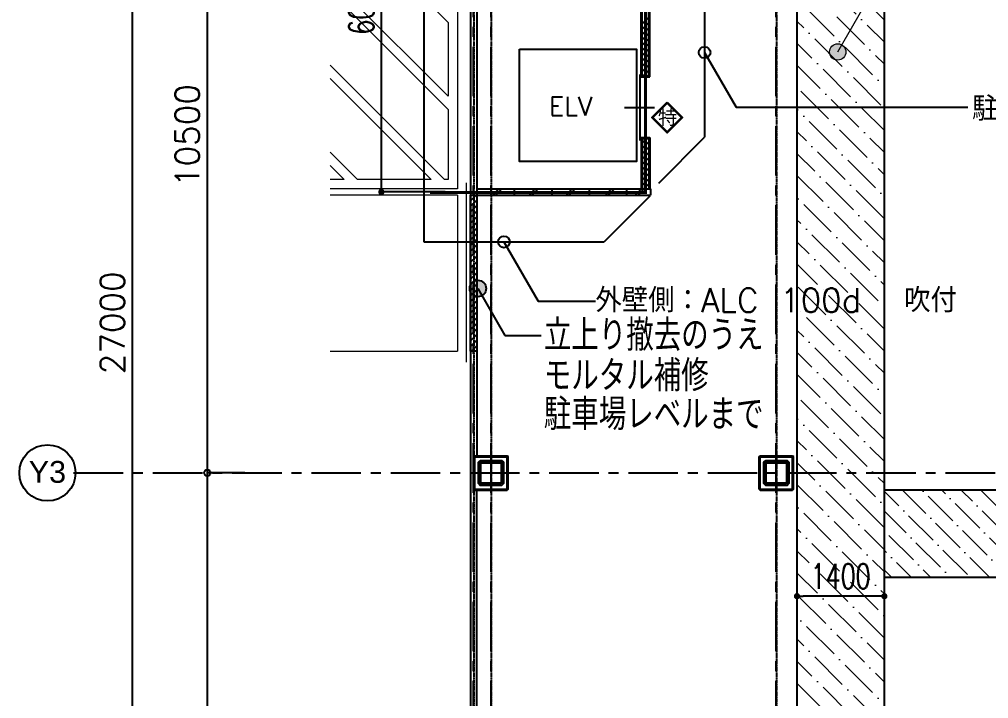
# Model space of a CAD drawing. Extents: x -13593 to 81190, y 1816 to 57492.
# Drawn here: x 10523 to 26053, y 23680 to 34561 of the extents above; entities that cross this region are included whole.
import ezdxf
from ezdxf.enums import TextEntityAlignment as Align

# ---------------------------------------------------------------- set-up
doc = ezdxf.new("R2010")
doc.units = 0
doc.header["$LTSCALE"] = 12.7
doc.header["$MEASUREMENT"] = 0
doc.header["$PDMODE"] = 1
doc.header["$PDSIZE"] = -2
doc.linetypes.add('CENTER', pattern=[2, 1.25, -0.25, 0.25, -0.25])
doc.layers.get('0').update_dxf_attribs({"linetype": 'CONTINUOUS'})
doc.layers.get('DEFPOINTS').update_dxf_attribs({"color": 1, "linetype": 'CONTINUOUS'})
for name, color, linetype in [('0-6', 7, 'CONTINUOUS'), ('2-3', 7, 'CONTINUOUS'), ('80_SHELL_TEXT', 7, 'CONTINUOUS'), ('92 設備記述', 3, 'CONTINUOUS'), ('__-1', 7, 'CONTINUOUS'), ('A_寸法', 9, 'CONTINUOUS'), ('A_建築（下図）', 8, 'CONTINUOUS'), ('A_機械基礎', 7, 'CONTINUOUS'), ('A_通り芯', 8, 'CENTER'), ('A_通芯', 8, 'CONTINUOUS'), ('G0-MOJI', 7, 'CONTINUOUS'), ('歩行者通路', 1, 'CONTINUOUS')]:
    doc.layers.add(name, color=color, linetype=linetype)
doc.layers.add('改修範囲', color=1, linetype='CONTINUOUS', lineweight=9, true_color=0xff0000)
doc.layers.add('改修記述', color=1, linetype='CONTINUOUS', lineweight=9, true_color=0xff0000)
doc.styles.add('ARIAL', font='arial.ttf', dxfattribs={"bigfont": 'Arial'})
doc.styles.add('Dim', font='simplex.shx', dxfattribs={"width": 0.7, "bigfont": 'extfont2.shx'})
doc.styles.get("Standard").update_dxf_attribs({"font": 'txt', "bigfont": 'BIGFONT.SHX'})
doc.styles.add('Standard-A', font='romans.shx', dxfattribs={"bigfont": 'extfont2.shx'})
doc.styles.add('丸ゴチック', font='HGRSMP.TTF')
doc.dimstyles.new('1-200', dxfattribs={"dimscale": 200, "dimtxt": 3, "dimasz": 1, "dimexe": 1, "dimexo": 1, "dimgap": 1, "dimtad": 1, "dimdec": 0, "dimtxsty": 'Dim', "dimblk": 'DOT', "dimcen": 2.5, "dimadec": 0, "dimazin": 0, "dimtfac": 1, "dimtdec": 0, "dimtix": 1, "dimtmove": 2, "dimatfit": 3, "dimldrblk": '引出線', "dimfxl": 1, "dimlwd": -1, "dimlwe": -1, "dimarcsym": 0})

# ---------------------------------------------------------------- blocks, each defined once
blk = doc.blocks.new('___-42')
at = {"layer": '__-1', "color": 0, "linetype": 'Continuous'}
for p, q in [((-5501.509, 4450.621), (-5504.509, 4450.621)), ((-5504.509, 4394.371), (-5504.509, 4450.621)), ((-5501.509, 4394.371), (-5504.509, 4394.371))]:
    blk.add_line(p, q, dxfattribs=at)
for centre in [(-5504.509, 4450.621), (-5504.509, 4394.371)]:
    blk.add_circle(centre, 0.25, dxfattribs=at)
at = {"layer": '__-1', "color": 0}
blk.add_text('11250', height=1.9228, rotation=90, dxfattribs=at).set_placement((-5507.078, 4419.143), align=Align.TOP_LEFT)
blk = doc.blocks.new('___-43')
at = {"layer": '__-1', "color": 0, "linetype": 'Continuous'}
for p, q in [((-5501.509, 4503.121), (-5504.509, 4503.121)), ((-5504.509, 4450.621), (-5504.509, 4503.121)), ((-5501.509, 4450.621), (-5504.509, 4450.621))]:
    blk.add_line(p, q, dxfattribs=at)
for centre in [(-5504.509, 4503.121), (-5504.509, 4450.621)]:
    blk.add_circle(centre, 0.25, dxfattribs=at)
at = {"layer": '__-1', "color": 0}
blk.add_text('10500', height=1.9228, rotation=90, dxfattribs=at).set_placement((-5507.078, 4473.518), align=Align.TOP_LEFT)
blk = doc.blocks.new('___-45')
at = {"layer": '__-1', "color": 0, "linetype": 'Continuous'}
for p, q in [((-5507.509, 4529.371), (-5510.509, 4529.371)), ((-5510.509, 4394.371), (-5510.509, 4529.371)), ((-5507.509, 4394.371), (-5510.509, 4394.371))]:
    blk.add_line(p, q, dxfattribs=at)
for centre in [(-5510.509, 4529.371), (-5510.509, 4394.371)]:
    blk.add_circle(centre, 0.25, dxfattribs=at)
at = {"layer": '__-1', "color": 0}
blk.add_text('27000', height=1.9228, rotation=90, dxfattribs=at).set_placement((-5513.078, 4458.518), align=Align.TOP_LEFT)
blk = doc.blocks.new('_Dot')
at = {"color": 0, "linetype": 'ByBlock', "lineweight": -2}
blk.add_line((-0.5, 0), (-1, 0), dxfattribs=at)
at = {"color": 0, "linetype": 'ByBlock', "const_width": 0.5}
blk.add_lwpolyline([(-0.25, 0, 1), (0.25, 0, 1)], format="xyb", close=True, dxfattribs=at)
blk = doc.blocks.new('*D22')
at = {"layer": 'A_寸法', "color": 0, "transparency": 16777216}
for p, q in [((17323, 37796), (16323, 37796)), ((16323, 31896), (16323, 37696)), ((17345, 31796), (16323, 31796))]:
    blk.add_line(p, q, dxfattribs=at)
at = {"layer": 'DEFPOINTS', "color": 0, "transparency": 16777216}
for p in [(16323, 37796), (17323, 37796), (17345, 31796)]:
    blk.add_point(p, dxfattribs=at)
at = {"layer": 'A_寸法', "color": 0, "transparency": 16777216, "xscale": 100, "yscale": 100, "zscale": 100}
for p, rotation in [((16323, 37796), 90), ((16323, 31796), 270)]:
    blk.add_blockref('_Dot', p, dxfattribs=dict(at, rotation=rotation))
at = {"layer": 'A_寸法', "color": 0, "transparency": 16777216, "insert": (16003, 34796), "char_height": 400, "attachment_point": 5, "rotation": 90, "style": 'Dim'}
blk.add_mtext('6000', dxfattribs=at)
blk = doc.blocks.new('引出線')
at = {"color": 0, "linetype": 'ByBlock'}
for points in [[(0, 0), (-1.96, -0.4)], [(-1, 0), (0, 0)]]:
    blk.add_lwpolyline(points, dxfattribs=at)
blk = doc.blocks.new('*D23')
at = {"layer": 'A_寸法', "color": 0, "transparency": 16777216}
for p, q in [((22983, 24320), (22983, 25320)), ((24283, 25320), (23083, 25320)), ((24383, 24320), (24383, 25320))]:
    blk.add_line(p, q, dxfattribs=at)
at = {"layer": 'DEFPOINTS', "color": 0, "transparency": 16777216}
for p in [(22983, 25320), (22983, 24320), (24383, 24320)]:
    blk.add_point(p, dxfattribs=at)
at = {"layer": 'A_寸法', "color": 0, "transparency": 16777216, "xscale": 100, "yscale": 100, "zscale": 100, "rotation": 180}
blk.add_blockref('_Dot', (22983, 25320), dxfattribs=at)
at = {"layer": 'A_寸法', "color": 0, "transparency": 16777216, "xscale": 100, "yscale": 100, "zscale": 100}
blk.add_blockref('_Dot', (24383, 25320), dxfattribs=at)
at = {"layer": 'A_寸法', "color": 0, "transparency": 16777216, "insert": (23683, 25640), "char_height": 400, "attachment_point": 5, "style": 'Dim'}
blk.add_mtext('1400', dxfattribs=at)

msp = doc.modelspace()

# ---------------------------------------------------------------- hatches: boundary and pattern name
at = {"transparency": 33554687}
h = msp.add_hatch(dxfattribs=at)
h.set_pattern_fill('ANSI31', color=256, scale=20)
h.set_pattern_definition([(45, (-20236.87, -15762.03), (-44.90128, 44.90128), [])])
h.paths.add_polyline_path([(17852.9, 31746.5), (17752.9, 31746.5), (17752.9, 29246.5), (17852.9, 29246.5)])
at = {"layer": '92 設備記述'}
h = msp.add_hatch(color=8, dxfattribs=at)
h.dxf.hatch_style = 1
h.paths.add_polyline_path([(17738.9, 30250, 1), (18000.7, 30250, 1)])
at = {"layer": '改修範囲', "transparency": 33554687}
h = msp.add_hatch(dxfattribs=at)
h.set_pattern_fill('ANSI36', color=256, scale=2000, angle=90)
h.set_pattern_definition([(135, (63527.87, -1), (-486.1359, 132.5825), [625, -125, 0, -125])])
h.paths.add_polyline_path([(24382.9, 47379.9), (22202.9, 47379.9), (22202.9, 48445.2), (20802.9, 48445.2), (20802.9, 45245.5), (22202.9, 45245.5), (22202.9, 45979.9), (22992.1, 45979.9), (22989.6, 37465.5), (20624.9, 37465.5), (20624.9, 35494.3), (22982.9, 35494.3), (22982.9, 21295.5), (24382.9, 21295.5)])
h = msp.add_hatch(dxfattribs=at)
h.set_pattern_fill('ANSI36', color=256, scale=70, angle=90)
h.set_pattern_definition([(135, (-40841.1, -22188.2), (-432.17483, 117.86586), [555.625, -111.125, 0, -111.125])])
h.paths.add_polyline_path([(41552.9, 25621.5), (41552.9, 27021.5), (24382.9, 27021.5), (24382.9, 25621.5)])
at = {"layer": '改修記述'}
h = msp.add_hatch(color=256, dxfattribs=at)
h.dxf.hatch_style = 1
h.paths.add_polyline_path([(23766.9, 34039.1, -1), (23505.1, 34039.1, -1)])

# ---------------------------------------------------------------- linework, layer by layer
at = {"color": 4, "linetype": 'Continuous'}
for p, q in [((17002.9, 36732.9), (17002.9, 30996.5)), ((21501.7, 36633.6), (21501.7, 32672.4)), ((20463.3, 33676.4), (20463.3, 32622.4)), ((20217.3, 33149.4), (20697.3, 33149.4)), ((17852.9, 31846.5), (20632.9, 31846.5)), ((18452.9, 31846.5), (18452.9, 31746.5)), ((19052.9, 31846.5), (19052.9, 31746.5)), ((19652.9, 31846.5), (19652.9, 31746.5)), ((20252.9, 31846.5), (20252.9, 31746.5)), ((20632.9, 31846.5), (20632.9, 31746.5)), ((17752.9, 31746.5), (20632.9, 31746.5)), ((17002.9, 30996.5), (19891.4, 30996.5)), ((18287.3, 30996.5), (18835.4, 30047.1)), ((18835.4, 30047.1), (19752.9, 30047.1))]:
    msp.add_line(p, q, dxfattribs=at)
at = {"color": 7, "linetype": 'Continuous'}
for p, q in [((21501.7, 34030.3), (22008.1, 33153.1)), ((22008.1, 33153.1), (25718, 33153.1))]:
    msp.add_line(p, q, dxfattribs=at)
at = {"color": 4, "linetype": 'Continuous', "flags": 128}
msp.add_lwpolyline([(18537.3, 34082.4), (20412.3, 34082.4), (20412.3, 32282.4), (18537.3, 32282.4)], close=True, dxfattribs=at)
at = {"linetype": 'CENTER', "ltscale": 0.5, "const_width": 20}
msp.add_lwpolyline([(17682.6, 31946.9), (17682.6, 29069.1)], dxfattribs=at)
at = {"color": 2}
msp.add_lwpolyline([(17752.9, 31746.5), (17852.9, 31746.5), (17852.9, 29246.5), (17752.9, 29246.5)], close=True, dxfattribs=at)
at = {"color": 7, "linetype": 'Continuous'}
msp.add_circle((21501.7, 34030.3), 92.7, dxfattribs=at)
at = {"color": 4, "linetype": 'Continuous'}
msp.add_circle((18287.3, 30996.5), 92.7, dxfattribs=at)
msp.add_arc((22367.9, 33153.6), 0.5, 210, 270, dxfattribs=at)
at = {"layer": '0-6', "color": 4, "linetype": 'Continuous'}
for p, q in [((20609.9, 34596.9), (20502.4, 34489.4)), ((20609.9, 34512), (20502.4, 34404.5)), ((20609.9, 34427.2), (20502.4, 34319.7)), ((20609.9, 34342.3), (20502.4, 34234.8)), ((20609.9, 34257.5), (20502.4, 34150)), ((20609.9, 34172.6), (20502.4, 34065.1)), ((20609.9, 34087.8), (20502.4, 33980.3)), ((20609.9, 34002.9), (20502.4, 33895.4)), ((20609.9, 33918.1), (20502.4, 33810.6)), ((20609.9, 33918.1), (20502.4, 33810.6)), ((20609.9, 33833.2), (20502.4, 33725.7)), ((20609.9, 33748.4), (20517, 33655.5)), ((20578.6, 32655.5), (20502.4, 32579.2)), ((20768.8, 31939.5), (21501.7, 32672.4)), ((20609.9, 32600), (20502.4, 32492.5)), ((20609.9, 32515.1), (20502.4, 32407.6)), ((20609.9, 32430.3), (20502.4, 32322.8)), ((20609.9, 32345.4), (20502.4, 32237.9)), ((20609.9, 32260.6), (20502.4, 32153.1)), ((20609.9, 32175.7), (20502.4, 32068.2)), ((20609.9, 32090.9), (20502.4, 31983.4)), ((20609.9, 32006), (20502.4, 31898.5)), ((18208, 31846.5), (18108, 31746.5)), ((18252.3, 31846.5), (18152.3, 31746.5)), ((18789.3, 31846.5), (18689.3, 31746.5)), ((18833.6, 31846.5), (18733.6, 31746.5)), ((19382.3, 31846.5), (19282.3, 31746.5)), ((19426.6, 31846.5), (19326.6, 31746.5)), ((20012.9, 31846.5), (19912.9, 31746.5)), ((20057.2, 31846.5), (19957.2, 31746.5)), ((20492.3, 31846.5), (20392.3, 31746.5)), ((20536.6, 31846.5), (20436.6, 31746.5)), ((20609.9, 31924.9), (20530.4, 31845.5)), ((20624.3, 31729.4), (19891.4, 30996.5))]:
    msp.add_line(p, q, dxfattribs=at)
at = {"layer": '2-3', "color": 4, "linetype": 'Continuous'}
for p, q in [((20487.4, 33640.5), (20487.4, 35770.5)), ((20502.4, 33656), (20502.4, 35755.5)), ((20609.9, 33655.5), (20609.9, 35755.5)), ((20624.9, 33640.5), (20624.9, 35770.5)), ((20487.4, 33640.5), (20624.9, 33640.5)), ((20502.4, 33655.5), (20609.9, 33655.5)), ((20609.9, 33663.5), (20601.8, 33655.5)), ((20487.4, 32670.5), (20487.4, 31845.5)), ((20487.4, 32670.5), (20624.9, 32670.5)), ((20502.4, 32655), (20502.4, 31845.5)), ((20502.9, 32655.5), (20609.9, 32655.5)), ((20609.9, 32655.5), (20609.9, 31845.5)), ((20624.9, 32670.5), (20624.9, 31846.5))]:
    msp.add_line(p, q, dxfattribs=at)
msp.add_arc((20502.9, 32655), 0.5, 90, 180, dxfattribs=at)
at = {"layer": '92 設備記述', "color": 8}
for p, q in [((17869.8, 30250), (18303.1, 29499.5)), ((18303.1, 29499.5), (18883.9, 29499.5))]:
    msp.add_line(p, q, dxfattribs=at)
msp.add_circle((17869.8, 30250), 130.9, dxfattribs=at)
at = {"layer": '__-1', "color": 8}
msp.add_circle((10973, 27296.5), 450, dxfattribs=at)
at = {"layer": 'A_建築（下図）'}
for p, q in [((17752.9, 36884.5), (17752.9, 21318.5)), ((17852.9, 36884.5), (17852.9, 27571.5)), ((17852.9, 21318.5), (17852.9, 27021.5))]:
    msp.add_line(p, q, dxfattribs=at)
at = {"layer": 'A_建築（下図）', "linetype": 'Continuous'}
for p, q in [((17817.9, 27571.5), (17802.9, 27556.5)), ((17802.9, 27036.5), (17802.9, 27556.5)), ((17812.9, 27561.5), (18342.9, 27561.5)), ((17812.9, 27031.5), (17812.9, 27561.5)), ((17812.9, 27555.5), (18336.9, 27555.5)), ((17817.9, 27571.5), (18337.9, 27571.5)), ((17818.9, 27037.5), (17818.9, 27555.5)), ((18336.9, 27037.5), (18336.9, 27555.5)), ((18337.9, 27571.5), (18352.9, 27556.5)), ((18342.9, 27031.5), (18342.9, 27561.5)), ((18352.9, 27036.5), (18352.9, 27556.5)), ((22392.9, 27571.5), (22377.9, 27556.5)), ((22377.9, 27036.5), (22377.9, 27556.5)), ((22387.9, 27561.5), (22917.9, 27561.5)), ((22387.9, 27031.5), (22387.9, 27561.5)), ((22387.9, 27555.5), (22911.9, 27555.5)), ((22392.9, 27571.5), (22912.9, 27571.5)), ((22393.9, 27037.5), (22393.9, 27555.5)), ((22911.9, 27037.5), (22911.9, 27555.5)), ((22912.9, 27571.5), (22927.9, 27556.5)), ((22917.9, 27031.5), (22917.9, 27561.5)), ((22927.9, 27036.5), (22927.9, 27556.5)), ((17802.9, 27036.5), (17817.9, 27021.5)), ((17812.9, 27037.5), (18336.9, 27037.5)), ((17812.9, 27031.5), (18342.9, 27031.5)), ((18352.9, 27036.5), (18337.9, 27021.5)), ((22377.9, 27036.5), (22392.9, 27021.5)), ((22387.9, 27037.5), (22911.9, 27037.5)), ((22387.9, 27031.5), (22917.9, 27031.5)), ((22927.9, 27036.5), (22912.9, 27021.5)), ((17817.9, 27021.5), (18337.9, 27021.5)), ((22392.9, 27021.5), (22912.9, 27021.5))]:
    msp.add_line(p, q, dxfattribs=at)
at = {"layer": 'A_建築（下図）'}
for points in [[(17907.9, 27496.5), (18247.9, 27496.5), (18277.9, 27466.5), (18277.9, 27126.5), (18247.9, 27096.5), (17907.9, 27096.5), (17877.9, 27126.5), (17877.9, 27466.5), (17907.9, 27496.5)], [(22482.9, 27496.5), (22822.9, 27496.5), (22852.9, 27466.5), (22852.9, 27126.5), (22822.9, 27096.5), (22482.9, 27096.5), (22452.9, 27126.5), (22452.9, 27466.5), (22482.9, 27496.5)]]:
    msp.add_lwpolyline(points, close=True, dxfattribs=at)
at = {"layer": 'A_建築（下図）', "linetype": 'Continuous'}
for points in [[(18235.9, 27121.5), (17919.9, 27121.5), (17902.9, 27138.5), (17902.9, 27454.5), (17919.9, 27471.5), (18235.9, 27471.5), (18252.9, 27454.5), (18252.9, 27138.5), (18235.9, 27121.5)], [(18235.9, 27133.5), (17919.9, 27133.5), (17914.9, 27138.5), (17914.9, 27454.5), (17919.9, 27459.5), (18235.9, 27459.5), (18240.9, 27454.5), (18240.9, 27138.5), (18235.9, 27133.5)], [(22810.9, 27121.5), (22494.9, 27121.5), (22477.9, 27138.5), (22477.9, 27454.5), (22494.9, 27471.5), (22810.9, 27471.5), (22827.9, 27454.5), (22827.9, 27138.5), (22810.9, 27121.5)], [(22810.9, 27133.5), (22494.9, 27133.5), (22489.9, 27138.5), (22489.9, 27454.5), (22494.9, 27459.5), (22810.9, 27459.5), (22815.9, 27454.5), (22815.9, 27138.5), (22810.9, 27133.5)]]:
    msp.add_lwpolyline(points, close=True, dxfattribs=at)
at = {"layer": 'A_機械基礎', "color": 1, "linetype": 'Continuous', "true_color": 0xff0000, "const_width": 50}
msp.add_lwpolyline([(20556.1, 37516.5), (20556.1, 31788.3), (17104.7, 31788.3)], dxfattribs=at)
at = {"layer": 'A_通り芯', "ltscale": 50}
for p, q in [((17794.9, 46822.4), (17794.9, 9146.5)), ((18074.9, 46822.4), (18074.9, 8382.4)), ((22644.9, 46822.4), (22644.9, 10046.5)), ((11392.2, 27296.5), (75679.7, 27296.5))]:
    msp.add_line(p, q, dxfattribs=at)
at = {"layer": 'A_通芯', "color": 8, "linetype": 'CENTER'}
for p, q in [((17802.9, 47329.8), (17802.9, 14291.5)), ((18082.9, 47329.8), (18082.9, 14291.5)), ((22652.9, 47329.8), (22652.9, 14291.5))]:
    msp.add_line(p, q, dxfattribs=at)
at = {"layer": 'G0-MOJI', "color": 10}
for points in [[(20903.4, 33233.3), (21147.3, 32989.4), (20903.4, 32745.4), (20659.4, 32989.4)], [(20903.4, 33229.8), (21143.8, 32989.4), (20903.4, 32749), (20663, 32989.4)], [(20903.4, 33226.3), (21140.3, 32989.4), (20903.4, 32752.5), (20666.5, 32989.4)], [(20903.4, 33222.7), (21136.7, 32989.4), (20903.4, 32756), (20670, 32989.4)], [(20903.4, 33219.2), (21133.2, 32989.4), (20903.4, 32759.6), (20673.6, 32989.4)]]:
    msp.add_lwpolyline(points, close=True, dxfattribs=at)
at = {"layer": '改修範囲', "color": 8}
for p, q in [((17544.9, 42876.5), (17544.9, 31846.5)), ((17394.9, 34510), (15502.9, 36402)), ((17394.9, 33329), (15502.9, 35221)), ((17394.9, 33116.9), (15502.9, 35008.9)), ((17394.9, 34510), (17394.9, 33329)), ((17334.3, 31996.5), (15502.9, 33827.9)), ((17122.2, 31996.5), (15502.9, 33615.7)), ((17394.9, 33116.9), (17394.9, 31996.5)), ((15941.2, 31996.5), (15502.9, 32434.7)), ((15729, 31996.5), (15502.9, 32222.6)), ((15729, 31996.5), (15502.9, 31996.5)), ((17122.2, 31996.5), (15941.2, 31996.5)), ((17394.9, 31996.5), (17334.3, 31996.5)), ((17544.9, 31846.5), (15502.9, 31846.5)), ((17544.9, 31746.5), (15502.9, 31746.5)), ((17544.9, 31746.5), (17544.9, 29246.5)), ((15502.9, 29246.5), (17544.9, 29246.5))]:
    msp.add_line(p, q, dxfattribs=at)
at = {"layer": '改修記述'}
msp.add_line((23636, 34039.1), (25214.5, 36773.2), dxfattribs=at)
msp.add_circle((23636, 34039.1), 130.9, dxfattribs=at)
at = {"layer": '歩行者通路'}
for p, q in [((41552.9, 27021.5), (24382.9, 27021.5)), ((41552.9, 25621.5), (24382.9, 25621.5))]:
    msp.add_line(p, q, dxfattribs=at)
msp.add_lwpolyline([(20802.9, 48446.2), (20802.9, 45246.5), (22202.9, 45246.5), (22202.9, 45980.9), (22992.1, 45980.9), (22989.6, 37466.5), (20624.9, 37466.5), (20624.9, 35495.3), (22982.9, 35495.3), (22982.9, 21296.5), (24382.9, 21296.5), (24382.9, 47380.9), (22202.9, 47380.9), (22202.9, 48446.2)], dxfattribs=at)

# ---------------------------------------------------------------- block references
at = {"layer": '__-1', "color": 8, "xscale": 200, "yscale": 200, "zscale": 200}
for name in ['___-45', '___-43', '___-42']:
    msp.add_blockref(name, (1114437.3, -862827.6), dxfattribs=at)

# ---------------------------------------------------------------- texts
for s, height, p in [('駐車場側：', 384.56, (25788, 33322.9)), ('外壁側：ALC 100d  吹付', 384.565, (19752.9, 30253.8))]:
    msp.add_text(s, height=height).set_placement(p, align=Align.TOP_LEFT)
at = {"layer": '80_SHELL_TEXT', "color": 0}
msp.add_text('ELV', height=300, dxfattribs=at).set_placement((19008, 33021.9))
at = {"layer": '92 設備記述', "color": 8, "style": 'Standard-A', "width": 0.8}
for s, p in [('立上り撤去のうえ', (18927.1, 29502.5)), ('モルタル補修', (18927.1, 28853.3)), ('駐車場レベルまで', (18927.1, 28232.8))]:
    msp.add_text(s, height=500, dxfattribs=at).set_placement(p, align=Align.MIDDLE_LEFT)
at = {"layer": '__-1', "color": 8, "style": 'ARIAL'}
msp.add_text('Y3', height=350, dxfattribs=at).set_placement((10673, 27137.1))
at = {"layer": 'G0-MOJI', "color": 10, "style": '丸ゴチック'}
msp.add_text('特', height=225, dxfattribs=at).set_placement((20756.6, 32879))

# ---------------------------------------------------------------- dimensions: what is measured, and where the dimension line sits
at = {"layer": 'A_寸法'}
for base, p1, p2, angle, picture, middle in [((16323.3, 37796.5), (17345.3, 31796.5), (17323.2, 37796.5), 90, '*D22', (16003.3, 34796.5)), ((22982.9, 25320.1), (24382.9, 24320.2), (22982.9, 24320.2), 180, '*D23', (23682.9, 25640.1))]:
    dim = msp.add_linear_dim(base=base, p1=p1, p2=p2, angle=angle, dimstyle='1-200', override={"dimtxt": 2, "dimasz": 0.5, "dimexe": 0, "dimexo": 0, "dimgap": 0.6}, dxfattribs=at)
    dim.commit()
    dim.dimension.update_dxf_attribs({"geometry": picture, "text_midpoint": middle})

doc.saveas('drawing.dxf')
